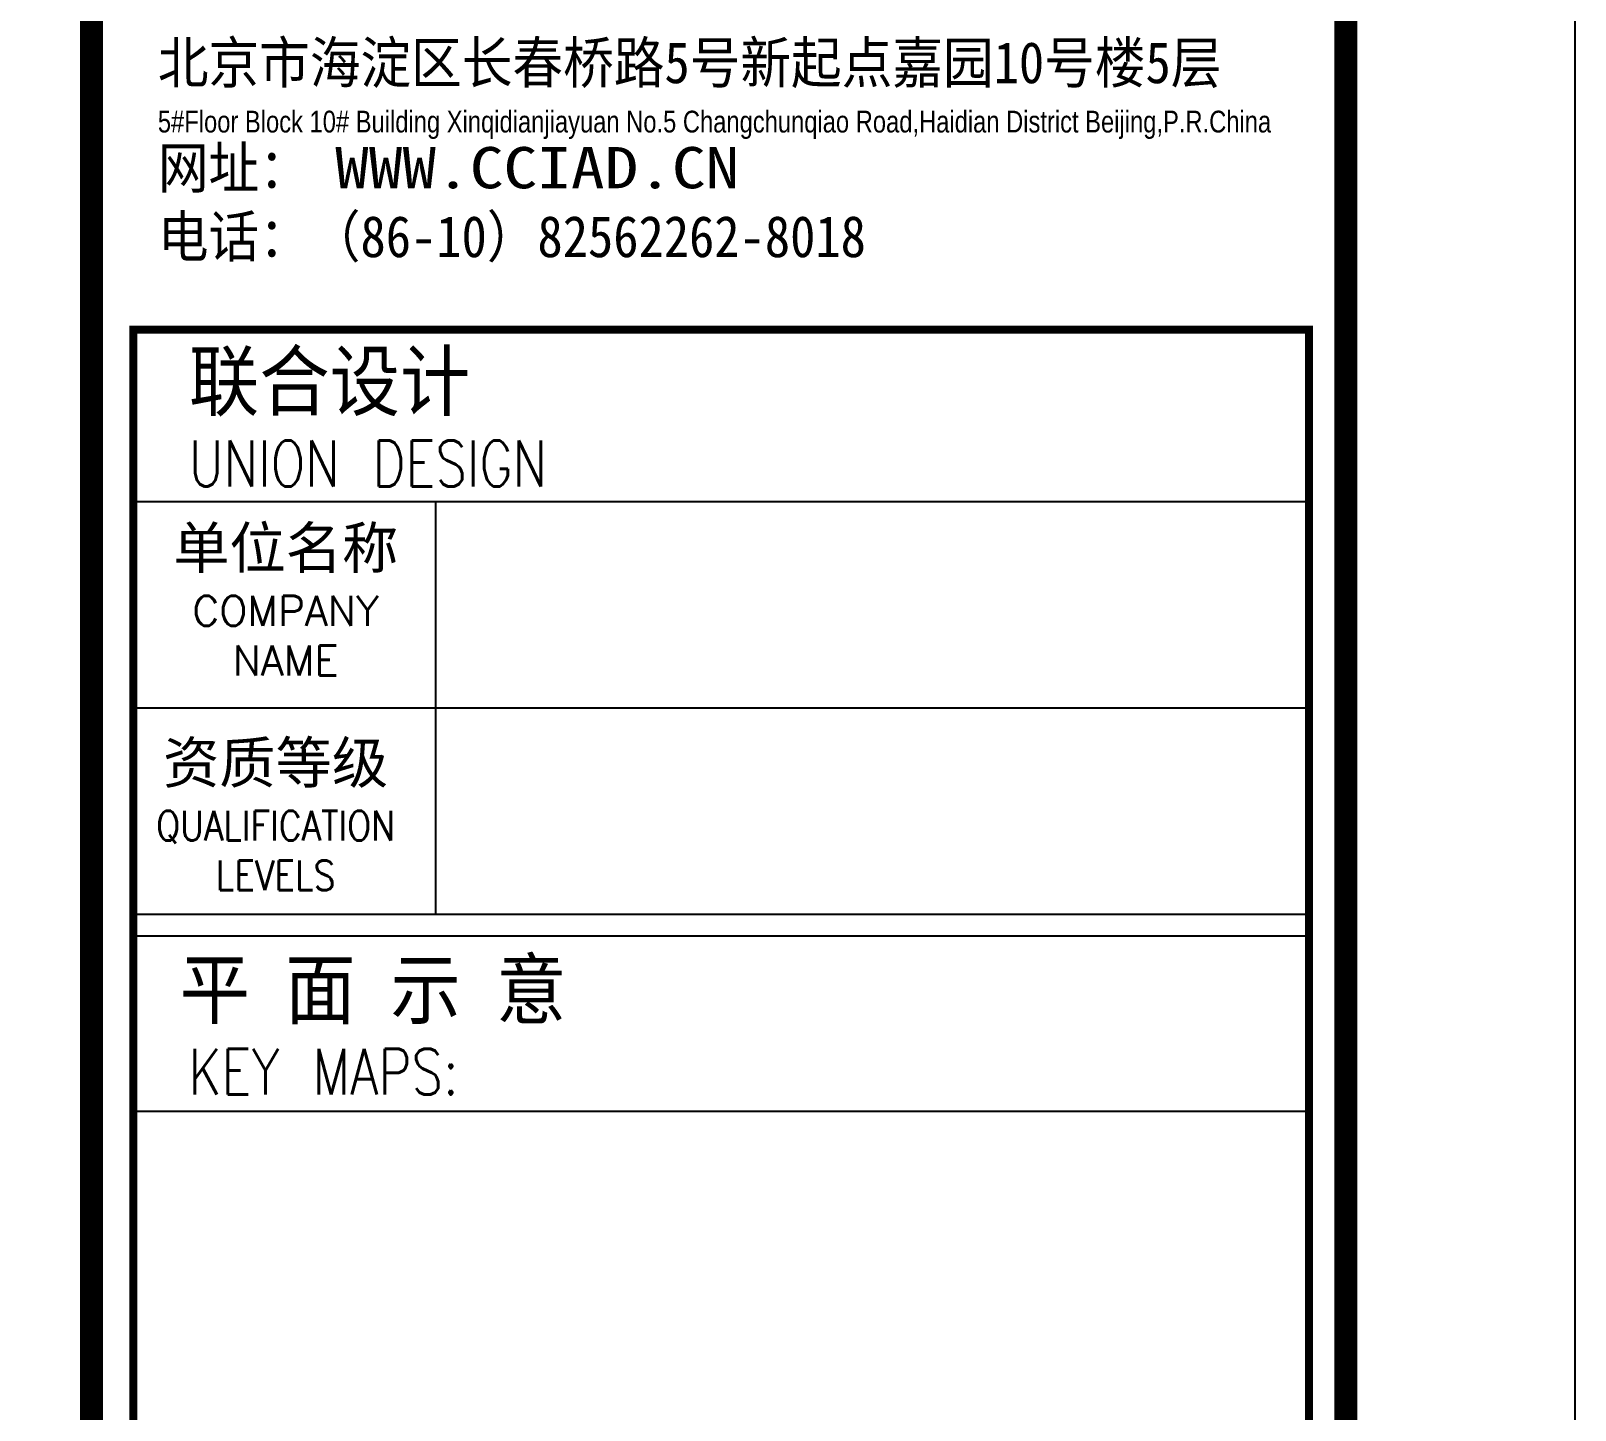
# Model space of a CAD drawing. Extents: x 815029915 to 815825525, y 579155098 to 579748855.
# Drawn here: x 815250414 to 815257150, y 579399246 to 579405260 of the extents above; entities that cross this region are included whole.
import ezdxf

# ---------------------------------------------------------------- set-up
doc = ezdxf.new("R2010")
doc.units = 0
doc.header["$LTSCALE"] = 100
doc.header["$MEASUREMENT"] = 0
for name, color, linetype in [('TK', 7, 'Continuous'), ('ZG-图框层', 4, 'Continuous'), ('zm', 1, 'Continuous')]:
    doc.layers.add(name, color=color, linetype=linetype)
doc.styles.add('CCIAD-图框(地址栏)', font='txt')
doc.styles.add('CCIAD-图框(标题项)', font='')
doc.styles.add('CCIAD-图框(版权说明)', font='txt.shx', dxfattribs={"width": 0.7, "bigfont": 'gbcbig.shx'})
doc.styles.add('基本字体', font='simplex.shx', dxfattribs={"height": 180, "bigfont": 'hztxt.shx'})
doc.styles.get('CCIAD-图框(标题项)').set_extended_font_data('SimHei')

# ---------------------------------------------------------------- blocks, each defined once
blk = doc.blocks.new('CCIAD-TK-A0-图签')
at = {"layer": 'TK'}
for p, q in [((1177.387, 749.33), (1126.117, 749.33)), ((1139.292, 749.33), (1139.292, 731.33)), ((1177.387, 740.33), (1126.117, 740.33)), ((1177.387, 731.33), (1126.117, 731.33))]:
    blk.add_line(p, q, dxfattribs=at)
at = {"layer": 'TK', "const_width": 1}
blk.add_lwpolyline([(1124.286, 10.457), (1124.286, 831)], dxfattribs=at)
at = {"layer": 'TK'}
for points in [[(1124.286, 10.457), (1179, 10.457), (1179, 831)], [(1126.117, 756.838), (1177.387, 756.838)], [(1126.117, 730.404), (1177.387, 730.404)], [(1126.117, 722.761), (1177.387, 722.761)]]:
    blk.add_lwpolyline(points, dxfattribs=at)
at = {"layer": 'TK', "const_width": 0.347}
blk.add_lwpolyline([(1126.117, 756.838), (1177.387, 756.838), (1177.387, 189.939), (1126.117, 189.939)], close=True, dxfattribs=at)
at = {"layer": 'TK'}
for s, height, style, width, p in [('联合设计', 2.5, 'CCIAD-图框(标题项)', 0.9, (1128.534, 753.346)), ('UNION DESIGN', 2, 'CCIAD-图框(版权说明)', 0.8, (1128.534, 750.001)), ('平 面 示 意', 2.5, 'CCIAD-图框(标题项)', 0.9, (1128.134, 726.826)), ('KEY MAPS:', 2, 'CCIAD-图框(版权说明)', 0.8, (1128.52, 723.484))]:
    blk.add_text(s, height=height, dxfattribs=dict(at, style=style, width=width)).set_placement(p)
at = {"layer": 'TK', "lineweight": 20, "insert": (1127.181, 769.384), "char_height": 1.8, "width": 174.99731, "attachment_point": 1, "style": 'CCIAD-图框(地址栏)'}
blk.add_mtext('{\\fSimHei|b0|i0|c134|p2;\\W0.9;北京市海淀区长春桥路5号新起点嘉园10号楼5层\\P\\fArial|b0|i0|c0|p34;\\H0.52778x;\\W0.78;5#Floor Block 10# Building Xinqidianjiayuan No.5 Changchunqiao Road,Haidian District Beijing,P.R.China\\H1.0526x;\\P\\fSimHei|b0|i0|c134|p2;\\H1.8x;\\W0.9;网址： \\W1.2;WWW.CCIAD.CN\\P\\W0.9;电话：（86-10）82562262-8018}', dxfattribs=at)
at = {"layer": 'TK', "char_height": 1.8, "width": 11.6, "attachment_point": 5, "style": '基本字体'}
for s, insert in [('{\\fSimHei|b0|i0|c134|p2;单位名称\\Fsimplex,hztxt|c134;\\H0.72222x;COMPANY NAME}', (1132.758, 744.993)), ('{\\fSimHei|b0|i0|c134|p49;资质等级\\P\\Fsimplex,hztxt|c134;\\H0.7222x;\\W0.85;QUALIFICATION \\PLEVELS}', (1132.317, 735.626))]:
    blk.add_mtext(s, dxfattribs=dict(at, insert=insert))
blk = doc.blocks.new('ll')
at = {"layer": 'ZG-图框层'}
blk.add_lwpolyline([(815136770.1, 579524220), (815255670.1, 579524220), (815255670.1, 579608320), (815136770.1, 579608320)], close=True, dxfattribs=at)

msp = doc.modelspace()

# ---------------------------------------------------------------- linework, layer by layer
at = {"layer": 'ZG-图框层'}
msp.add_lwpolyline([(815138250.2, 579328319.6), (815257150.2, 579328319.6), (815257150.2, 579412419.6), (815138250.2, 579412419.6)], close=True, dxfattribs=at)
at = {"layer": 'ZG-图框层', "const_width": 100}
msp.add_lwpolyline([(815140750.2, 579329319.6), (815256150.2, 579329319.6), (815256150.2, 579411419.6), (815140750.2, 579411419.6)], close=True, dxfattribs=at)

# ---------------------------------------------------------------- block references
at = {"layer": 'TK', "xscale": 100, "yscale": 100, "zscale": 100}
msp.add_blockref('CCIAD-TK-A0-图签', (815138250.2, 579328273.9), dxfattribs=at)
at = {"layer": 'zm', "color": 1}
msp.add_blockref('ll', (1480.1, -195900.4), dxfattribs=at)

doc.saveas('drawing.dxf')
